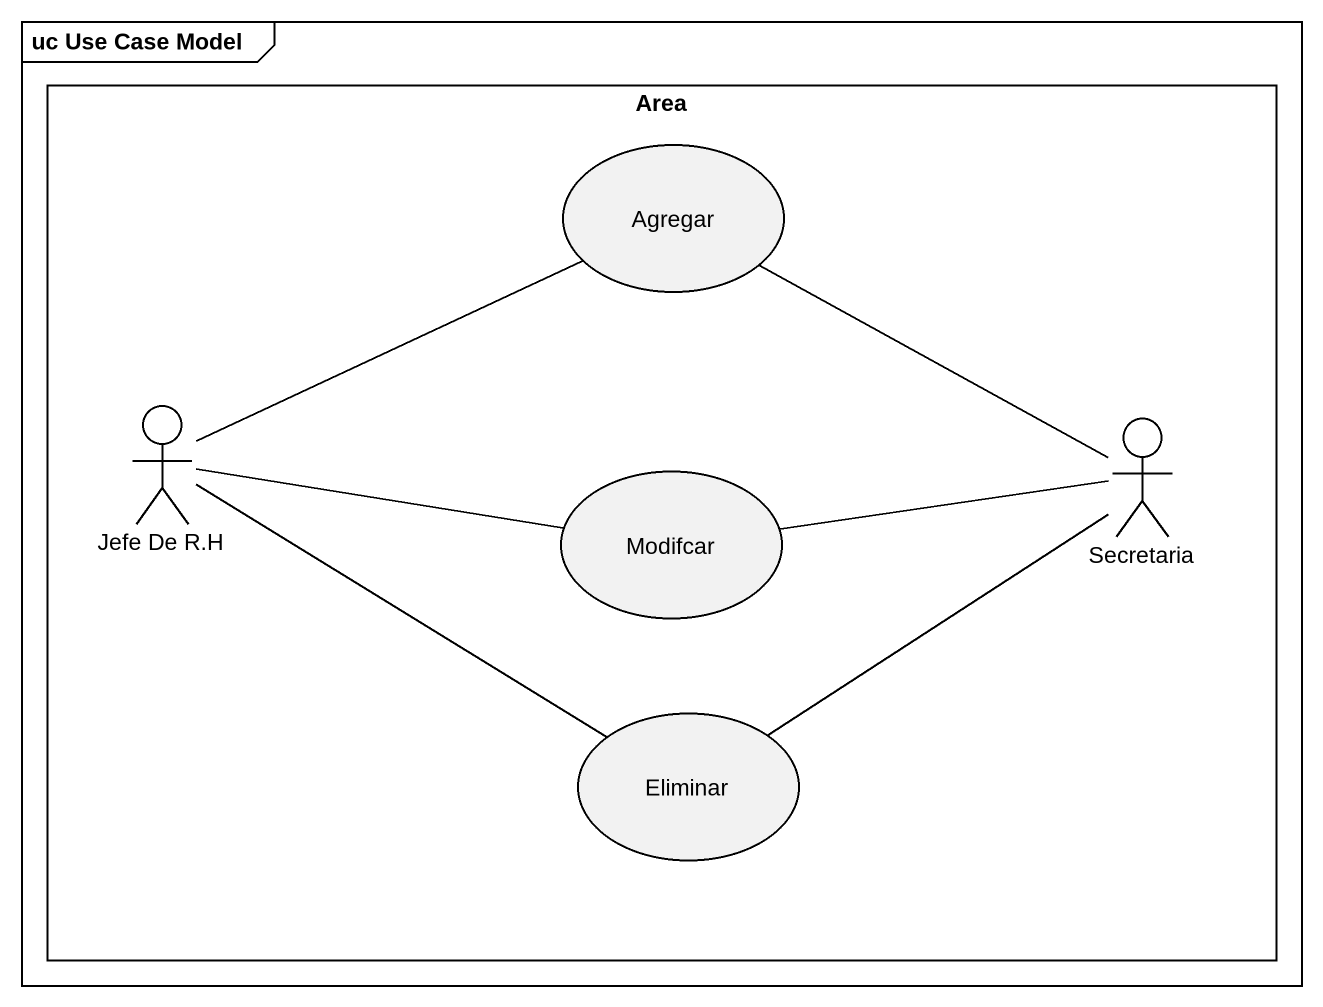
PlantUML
@startuml
mainframe uc Use Case Model
rectangle Area {
  usecase Agregar
  actor "Jefe De R.H" as Jefe_De_R_H
  actor Secretaria
  usecase Modifcar
  usecase Eliminar
}
Agregar -left- Jefe_De_R_H
Jefe_De_R_H -right- Modifcar
Jefe_De_R_H -right- Eliminar
Secretaria -up- Agregar
Secretaria -left- Modifcar
Secretaria -- Eliminar
@enduml
